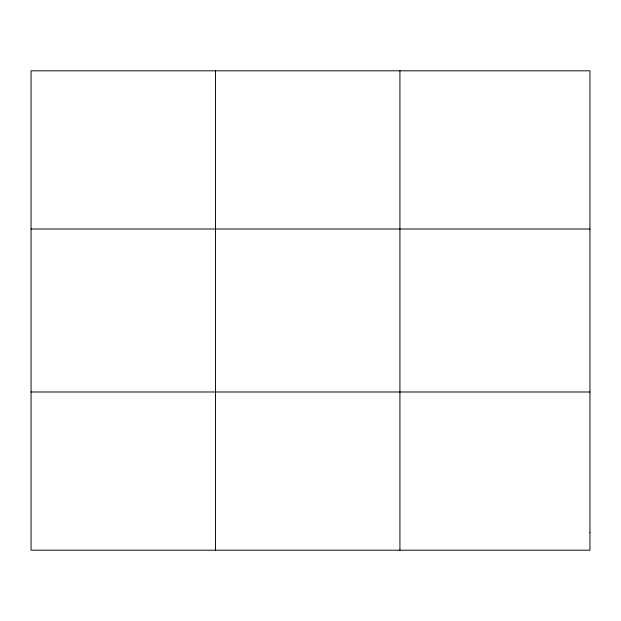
<?xml version="1.0" encoding="UTF-8"?>
<svg xmlns="http://www.w3.org/2000/svg" width="621" height="621" viewBox="0 0 621 621"><rect width="100%" height="100%" fill="white"/><g stroke="black" fill="none" stroke-linecap="round" stroke-linejoin="round"><path stroke-width="0.93" d="M215.487 70.81L215.487 550.19M399.924 70.81L399.924 550.19M31.05 229.009L589.95 229.009M31.05 391.991L589.95 391.991M589.95 532.608L589.95 550.19L31.05 550.19L31.05 70.81L589.95 70.81L589.95 532.608"/></g></svg>
